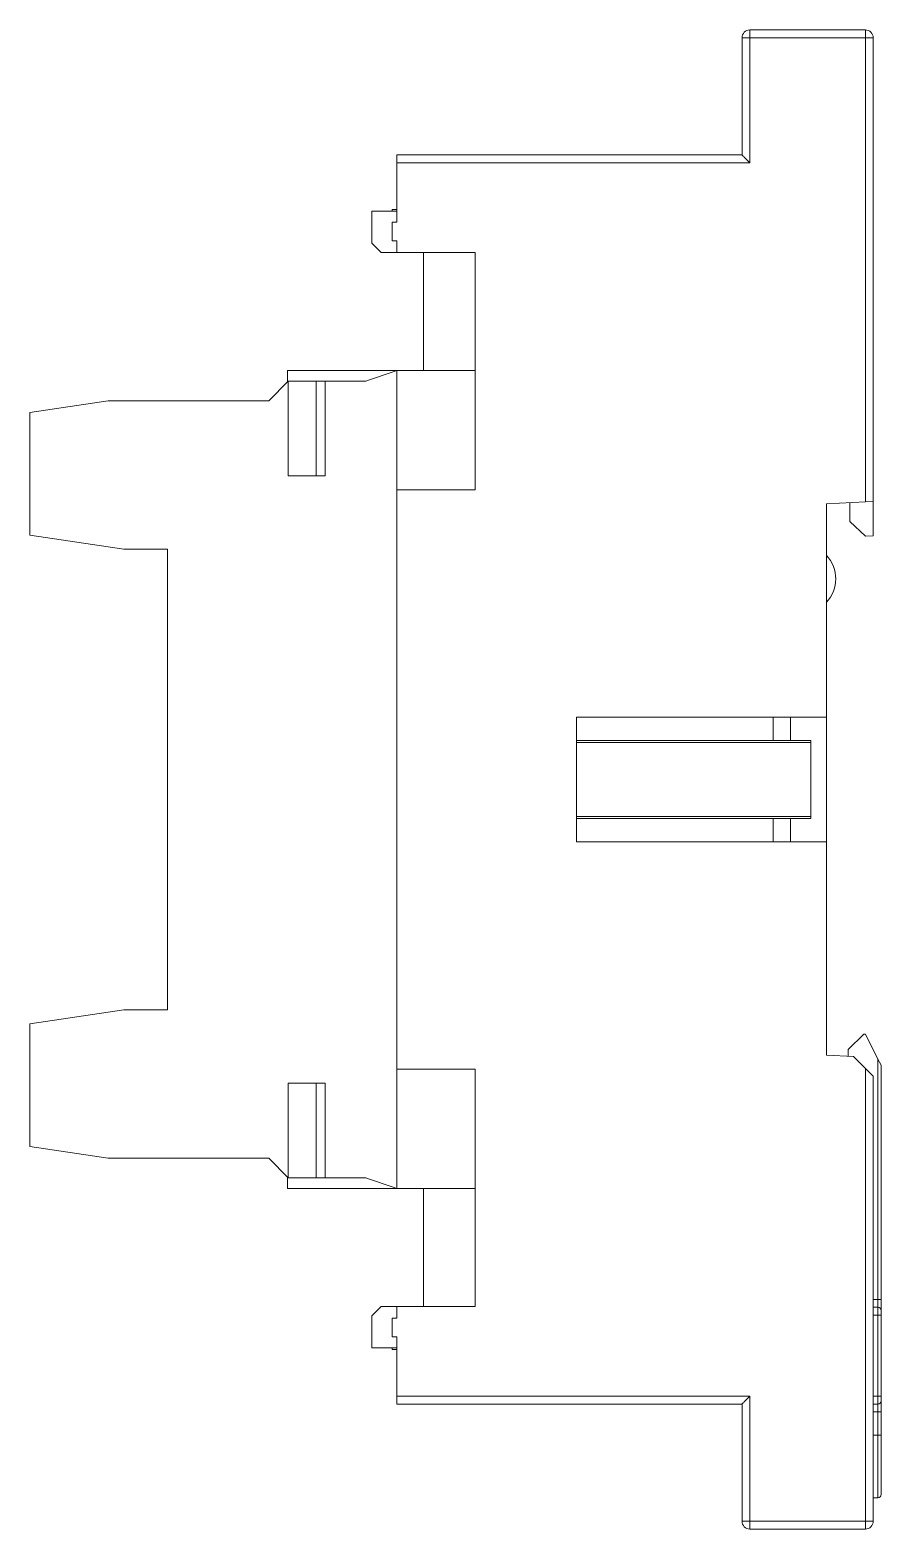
# Model space of a CAD drawing. Header units: millimetres. Extents: x 92 to 1037, y 522 to 1264.
# Drawn here: x 643.6 to 698.1, y 922.2 to 1018.2 of the extents above; entities that cross this region are included whole.
import ezdxf

# ---------------------------------------------------------------- set-up
doc = ezdxf.new("R2010")
doc.units = ezdxf.units.MM
doc.layers.add('9', color=7, linetype='CONTINUOUS', true_color=0xffffff)

msp = doc.modelspace()

# ---------------------------------------------------------------- linework, layer by layer
at = {"layer": '9', "color": 155, "linetype": 'Continuous', "lineweight": 13}
for p, q in [((689.191, 1017.671), (689.691, 1017.671)), ((689.691, 1017.671), (689.691, 1018.171)), ((689.691, 1017.671), (697.091, 1017.671)), ((697.091, 1018.171), (697.091, 1017.671)), ((697.091, 987.952), (697.091, 1017.671)), ((697.591, 1017.671), (697.091, 1017.671)), ((689.691, 1009.671), (667.091, 1009.671)), ((697.091, 922.671), (697.091, 951.671)), ((697.891, 936.871), (697.891, 952.271)), ((697.591, 936.871), (697.891, 936.871)), ((697.891, 936.371), (697.891, 936.871)), ((697.891, 936.871), (698.091, 936.871)), ((697.891, 935.871), (697.891, 936.371)), ((697.891, 935.871), (697.591, 935.871)), ((697.891, 930.671), (697.891, 935.871)), ((697.891, 935.871), (698.091, 935.871)), ((667.091, 930.671), (689.691, 930.671)), ((697.591, 930.671), (697.891, 930.671)), ((697.891, 930.171), (697.891, 930.671)), ((697.891, 930.671), (698.091, 930.671)), ((697.891, 929.671), (697.591, 929.671)), ((697.891, 929.671), (697.891, 930.171)), ((697.891, 928.171), (697.891, 929.671)), ((697.891, 929.671), (698.091, 929.671)), ((697.891, 928.171), (697.591, 928.171)), ((697.891, 928.171), (698.091, 928.171)), ((697.891, 924.171), (697.891, 928.171)), ((689.191, 922.671), (689.691, 922.671)), ((689.691, 922.671), (697.091, 922.671)), ((689.691, 922.671), (689.691, 922.171)), ((697.591, 922.671), (697.091, 922.671)), ((697.091, 922.171), (697.091, 922.671))]:
    msp.add_line(p, q, dxfattribs=at)
at = {"layer": '9', "color": 155, "linetype": 'Continuous', "lineweight": 18}
for p, q in [((697.091, 1018.171), (689.691, 1018.171)), ((697.591, 1017.671), (697.591, 987.978)), ((667.091, 1010.171), (689.191, 1010.171)), ((667.091, 1009.671), (667.091, 1010.171)), ((667.091, 1005.871), (667.091, 1009.671)), ((665.491, 1006.571), (665.491, 1004.521)), ((665.491, 1006.571), (667.091, 1006.571)), ((666.791, 1006.571), (666.791, 1006.671)), ((667.091, 1006.671), (666.791, 1006.671)), ((666.791, 1005.871), (666.791, 1004.671)), ((666.791, 1005.871), (667.091, 1005.871)), ((665.491, 1004.521), (666.091, 1003.921)), ((666.791, 1004.671), (667.091, 1004.671)), ((667.091, 1003.921), (667.091, 1004.671)), ((667.091, 1003.921), (666.091, 1003.921)), ((667.091, 1003.921), (672.091, 1003.921)), ((668.791, 1003.921), (668.791, 996.371)), ((672.091, 1003.921), (672.091, 996.371)), ((660.135, 995.671), (658.885, 994.421)), ((660.091, 996.371), (660.091, 995.627)), ((660.091, 996.371), (667.091, 996.371)), ((660.135, 995.671), (660.135, 989.621)), ((661.919, 989.621), (661.919, 995.671)), ((661.919, 995.671), (662.491, 995.671)), ((662.491, 989.621), (662.491, 995.671)), ((662.491, 995.671), (665.091, 995.671)), ((667.091, 988.721), (667.091, 996.371)), ((672.091, 996.371), (667.091, 996.371)), ((672.091, 996.371), (672.091, 988.721)), ((648.591, 994.421), (643.591, 993.671)), ((643.591, 985.821), (643.591, 993.671)), ((658.885, 994.421), (648.591, 994.421)), ((660.135, 989.621), (661.919, 989.621)), ((661.919, 989.621), (662.491, 989.621)), ((667.091, 951.621), (667.091, 988.721)), ((667.091, 988.721), (672.091, 988.721)), ((694.591, 987.821), (697.091, 987.952)), ((696.091, 986.697), (696.091, 987.899)), ((697.591, 987.978), (697.091, 987.952)), ((697.591, 987.978), (697.591, 985.775)), ((694.591, 974.171), (694.591, 987.821)), ((696.091, 986.697), (697.09, 985.749)), ((643.591, 985.821), (649.591, 984.921)), ((697.591, 985.775), (697.09, 985.749)), ((649.591, 984.921), (652.391, 984.921)), ((652.391, 955.421), (652.391, 984.921)), ((678.591, 974.171), (694.591, 974.171)), ((678.591, 966.171), (678.591, 974.171)), ((692.291, 972.671), (692.291, 974.171)), ((694.591, 966.171), (694.591, 974.171)), ((678.591, 972.671), (693.591, 972.671)), ((678.591, 972.539), (693.591, 972.539)), ((693.591, 972.539), (693.591, 972.671)), ((693.591, 972.539), (693.591, 967.802)), ((678.591, 967.802), (693.591, 967.802)), ((693.591, 967.802), (693.591, 967.671)), ((678.591, 967.671), (693.591, 967.671)), ((692.291, 966.171), (692.291, 967.671)), ((678.591, 966.171), (694.591, 966.171)), ((694.591, 952.521), (694.591, 966.171)), ((649.591, 955.421), (643.591, 954.521)), ((652.391, 955.421), (649.591, 955.421)), ((643.591, 954.521), (643.591, 946.671)), ((696.991, 953.871), (695.991, 952.871)), ((697.091, 953.871), (696.991, 953.871)), ((697.891, 952.271), (697.091, 953.871)), ((694.591, 952.521), (696.332, 952.429)), ((695.991, 952.871), (695.991, 952.447)), ((697.091, 951.671), (696.332, 952.429)), ((667.091, 943.971), (667.091, 951.621)), ((667.091, 951.621), (672.091, 951.621)), ((672.091, 951.621), (672.091, 943.971)), ((697.091, 951.671), (697.591, 951.171)), ((697.891, 952.271), (698.091, 951.871)), ((698.091, 951.871), (698.091, 936.871)), ((660.135, 950.721), (660.135, 944.671)), ((660.135, 950.721), (661.919, 950.721)), ((661.919, 950.721), (662.491, 950.721)), ((661.919, 944.671), (661.919, 950.721)), ((662.491, 950.721), (662.491, 944.671)), ((697.591, 951.171), (697.591, 922.671)), ((643.591, 946.671), (648.591, 945.921)), ((658.885, 945.921), (648.591, 945.921)), ((658.885, 945.921), (660.135, 944.671)), ((660.091, 944.714), (660.091, 943.971)), ((661.919, 944.671), (662.491, 944.671)), ((662.491, 944.671), (665.091, 944.671)), ((660.091, 943.971), (667.091, 943.971)), ((667.091, 943.971), (672.091, 943.971)), ((668.791, 943.971), (668.791, 936.421)), ((672.091, 936.421), (672.091, 943.971)), ((666.091, 936.421), (665.491, 935.821)), ((667.091, 936.421), (666.091, 936.421)), ((667.091, 935.671), (667.091, 936.421)), ((672.091, 936.421), (667.091, 936.421)), ((697.591, 936.371), (697.891, 936.371)), ((698.091, 936.871), (698.091, 936.171)), ((698.091, 936.171), (698.091, 935.871)), ((665.491, 933.771), (665.491, 935.821)), ((666.791, 935.671), (666.791, 934.471)), ((666.791, 935.671), (667.091, 935.671)), ((698.091, 935.871), (698.091, 930.671)), ((666.791, 934.471), (667.091, 934.471)), ((667.091, 930.671), (667.091, 934.471)), ((665.491, 933.771), (667.091, 933.771)), ((666.791, 933.671), (666.791, 933.771)), ((667.091, 933.671), (666.791, 933.671)), ((667.091, 930.171), (667.091, 930.671)), ((698.091, 930.671), (698.091, 930.371)), ((698.091, 930.371), (698.091, 929.671)), ((689.191, 930.171), (667.091, 930.171)), ((697.891, 930.171), (697.591, 930.171)), ((698.091, 929.671), (698.091, 928.171)), ((698.091, 928.171), (698.091, 924.371)), ((697.891, 924.171), (697.591, 924.171)), ((697.091, 922.171), (689.691, 922.171))]:
    msp.add_line(p, q, dxfattribs=at)
at = {"layer": '9', "color": 155, "linetype": 'Continuous', "lineweight": 18, "extrusion": (0, 0, -1)}
for centre, radius, start, end in [((-689.691, 1017.671), 0.5, 0, 90), ((-697.891, 936.171), 0.2, 90, 180), ((-697.091, 922.671), 0.5, 180, 270)]:
    msp.add_arc(centre, radius, start, end, dxfattribs=at)
at = {"layer": '9', "color": 155, "linetype": 'Continuous', "lineweight": 18}
for centre, radius, start, end in [((697.091, 1017.671), 0.5, 0, 90), ((693.016, 983.021), 2.175, 316.39718, 43.60282), ((697.891, 930.371), 0.2, 270, 0), ((697.891, 924.371), 0.2, 270, 0), ((689.691, 922.671), 0.5, 180, 270)]:
    msp.add_arc(centre, radius, start, end, dxfattribs=at)
for points, knots in [([(689.191, 1017.671), (689.191, 1017.337), (689.191, 1017.004), (689.191, 1015.337), (689.191, 1014.004), (689.191, 1011.837), (689.191, 1011.004), (689.191, 1010.171)], [0, 0, 0, 0, 0.133333, 0.133333, 0.666667, 0.666667, 1, 1, 1, 1]), ([(689.191, 1010.171), (689.191, 1010.171), (689.211, 1010.151), (689.276, 1010.085), (689.32, 1010.042), (689.466, 1009.896), (689.58, 1009.782), (689.691, 1009.671)], [0, 0, 0, 0, 0.25, 0.25, 0.5, 0.5, 1, 1, 1, 1]), ([(660.135, 995.671), (660.684, 995.671), (661.233, 995.671), (661.828, 995.671), (661.874, 995.671), (661.919, 995.671)], [0, 0, 0, 0, 0.923274, 0.923274, 1, 1, 1, 1]), ([(660.135, 944.671), (660.684, 944.671), (661.233, 944.671), (661.828, 944.671), (661.874, 944.671), (661.919, 944.671)], [0, 0, 0, 0, 0.923274, 0.923274, 1, 1, 1, 1]), ([(689.191, 930.171), (689.191, 930.171), (689.211, 930.191), (689.276, 930.256), (689.32, 930.3), (689.466, 930.445), (689.58, 930.559), (689.691, 930.671)], [0, 0, 0, 0, 0.25, 0.25, 0.5, 0.5, 1, 1, 1, 1]), ([(689.191, 922.671), (689.191, 923.004), (689.191, 923.337), (689.191, 925.004), (689.191, 926.337), (689.191, 928.504), (689.191, 929.337), (689.191, 930.171)], [0, 0, 0, 0, 0.133333, 0.133333, 0.666667, 0.666667, 1, 1, 1, 1])]:
    msp.add_open_spline(points, degree=3, knots=knots, dxfattribs=at)
at = {"layer": '9', "color": 155, "linetype": 'Continuous', "lineweight": 13}
for points in [[(689.691, 1009.671), (689.691, 1010.004), (689.691, 1010.337), (689.691, 1012.004), (689.691, 1013.337), (689.691, 1015.671), (689.691, 1016.671), (689.691, 1017.671)], [(689.691, 930.671), (689.691, 930.337), (689.691, 930.004), (689.691, 928.337), (689.691, 927.004), (689.691, 924.671), (689.691, 923.671), (689.691, 922.671)]]:
    msp.add_open_spline(points, degree=3, knots=[0, 0, 0, 0, 0.125, 0.125, 0.625, 0.625, 1, 1, 1, 1], dxfattribs=at)
at = {"layer": '9', "color": 155, "linetype": 'Continuous', "lineweight": 18}
for points, degree in [([(667.091, 996.371), (665.091, 995.671)], 1), ([(691.191, 972.671), (691.191, 973.171), (691.191, 973.671), (691.191, 974.171)], 3), ([(691.191, 966.171), (691.191, 966.671), (691.191, 967.171), (691.191, 967.671)], 3), ([(665.091, 944.671), (667.091, 943.971)], 1)]:
    msp.add_open_spline(points, degree=degree, dxfattribs=at)

doc.saveas('drawing.dxf')
